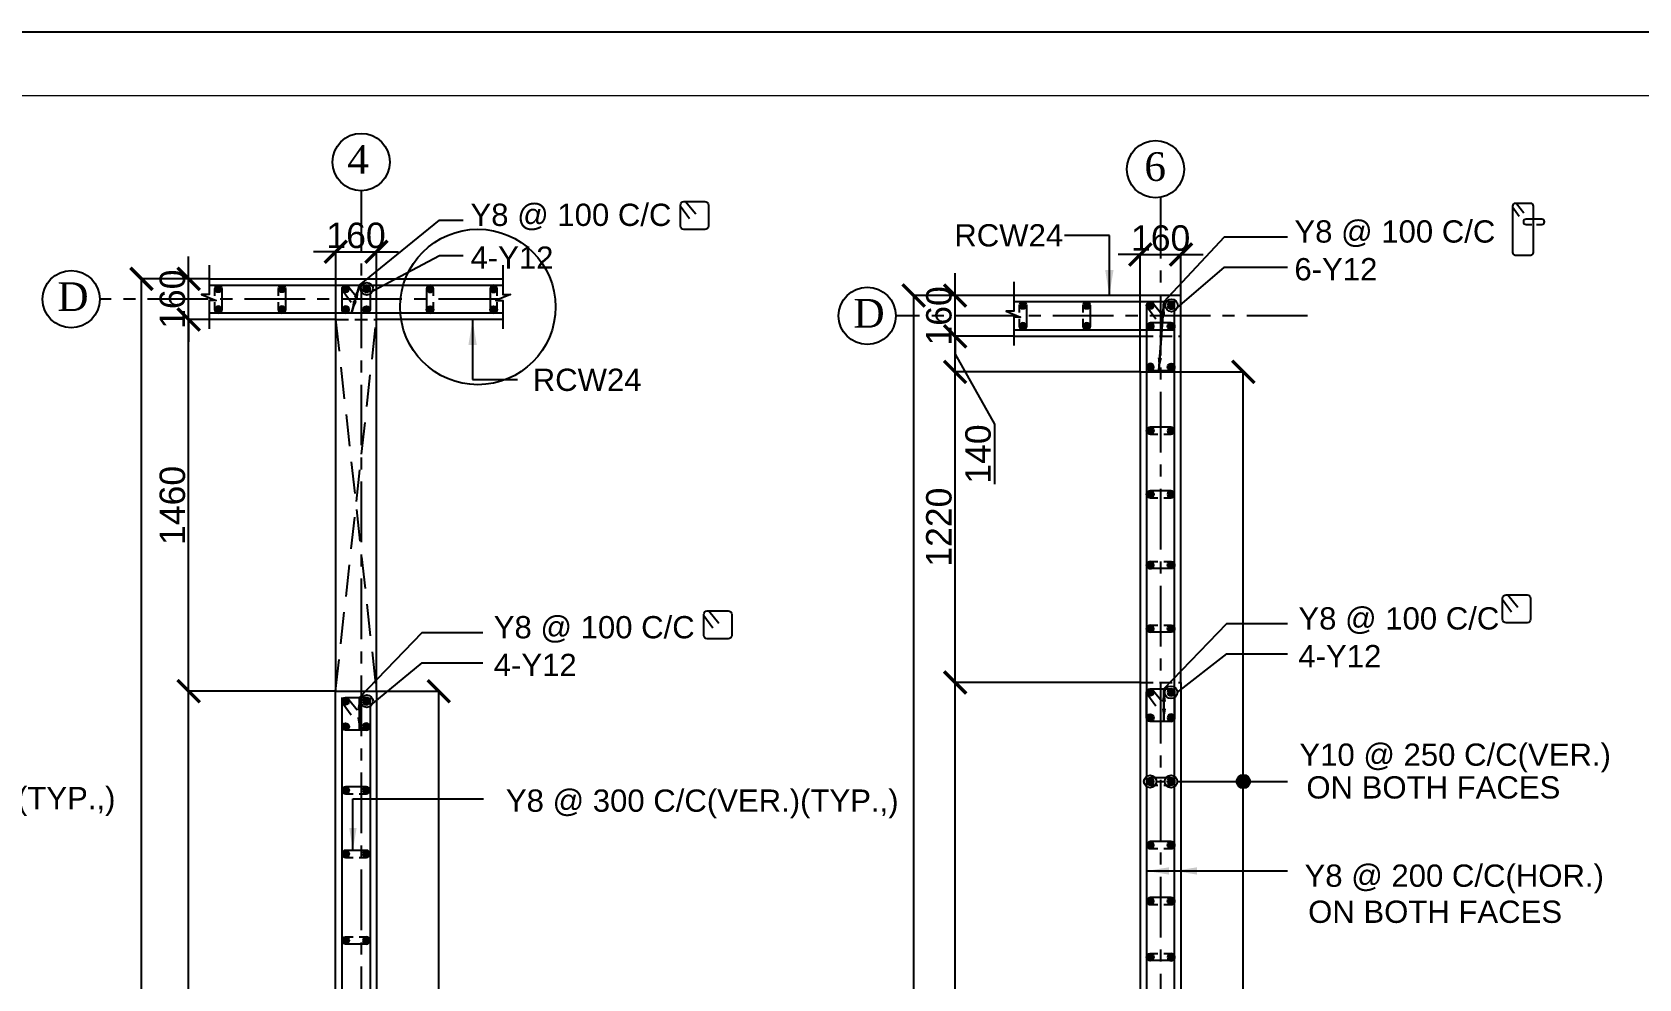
# Model space of a CAD drawing. Header units: inches. Extents: x 264820 to 395319, y -248151 to -162151.
# Drawn here: x 278121 to 303384, y -177026 to -162151 of the extents above; entities that cross this region are included whole.
import ezdxf

# ---------------------------------------------------------------- set-up
doc = ezdxf.new("R2010")
doc.units = ezdxf.units.IN
doc.header["$MEASUREMENT"] = 0
doc.linetypes.add('CENTER', pattern=[50.8, 31.75, -6.35, 6.35, -6.35])
doc.linetypes.add('Hidden', pattern=[3, 2, -1])
for name, color, linetype in [('1', 8, 'Continuous'), ('160 WALL  OPENING LINE', 1, 'Continuous'), ('160 WALL OPEING', 1, 'Continuous'), ('5', 2, 'Continuous'), ('ARROW', 5, 'Continuous'), ('DIM', 251, 'Continuous'), ('GIRD CIR', 1, 'Continuous'), ('GIRD TEXT', 4, 'Continuous'), ('GRID', 8, 'CENTER'), ('LINKS', 3, 'Continuous'), ('OPENING', 1, 'Continuous'), ('SHEAR WALL', 6, 'Continuous'), ('STRRIUPS', 6, 'Continuous'), ('Ttxt', 3, 'Continuous')]:
    doc.layers.add(name, color=color, linetype=linetype)
doc.layers.add('JKEC COLHAT', color=2, linetype='Continuous', lineweight=20)
doc.layers.add('Tex', color=3, linetype='Continuous', lineweight=13)
doc.styles.add('Arial', font='arial.ttf', dxfattribs={"height": 400})
doc.styles.add('T200', font='sanss___.ttf', dxfattribs={"height": 250})
doc.styles.add('T400', font='romantic.ttf')
doc.dimstyles.new('SCALE-25', dxfattribs={"dimtxt": 400, "dimasz": 350, "dimexe": 0, "dimexo": 0, "dimgap": 50, "dimtad": 1, "dimdec": 0, "dimlfac": 0.25, "dimzin": 0, "dimdsep": 46, "dimtxsty": 'Arial', "dimblk": 'ARCHTICK', "dimcen": 0, "dimclrd": 5, "dimclre": 8, "dimclrt": 1, "dimadec": 0, "dimazin": 0, "dimtfac": 1, "dimtdec": 0, "dimtix": 1, "dimtmove": 2, "dimatfit": 3, "dimfxl": 0, "dimtolj": 1, "dimtzin": 0, "dimlwd": -1, "dimarcsym": 0})
doc.dimstyles.new('T200', dxfattribs={"dimtxt": 300, "dimasz": 150, "dimexe": 0, "dimexo": 0, "dimgap": 5, "dimtad": 1, "dimdec": 0, "dimrnd": 5, "dimzin": 0, "dimdsep": 46, "dimtxsty": 'T200', "dimblk": 'ARCHTICK', "dimcen": 300, "dimclrd": 5, "dimclre": 252, "dimclrt": 1, "dimadec": 0, "dimazin": 0, "dimtfac": 50, "dimtdec": 0, "dimtofl": 0, "dimtmove": 2, "dimatfit": 3, "dimfxl": 1, "dimtolj": 1, "dimtzin": 0, "dimarcsym": 2})

# ---------------------------------------------------------------- blocks, each defined once
blk = doc.blocks.new('R1')
at = {"layer": '5'}
h = blk.add_hatch(color=256, dxfattribs=at)
edge = h.paths.add_edge_path()
edge.add_arc((0, 0), 69.6, 0, 360)
at = {"layer": '5', "color": 6}
blk.add_circle((0, 0), 69.6, dxfattribs=at)
blk = doc.blocks.new('_ARCHTICK')
at = {"color": 0, "linetype": 'ByBlock', "const_width": 0.15}
blk.add_lwpolyline([(-0.5, -0.5), (0.5, 0.5)], dxfattribs=at)
blk = doc.blocks.new('A$C5C0C2414')
at = {"layer": 'STRRIUPS', "ltscale": 0.2}
for p, q in [((0, 0), (158, -194)), ((-81, -72), (61, -268))]:
    blk.add_line(p, q, dxfattribs=at)
blk.add_lwpolyline([(304, -440), (-26, -440, -0.414214), (-81, -385), (-81, -55, -0.414214), (-26, 0), (304, 0, -0.414214), (359, -55), (359, -385, -0.414214)], format="xyb", close=True, dxfattribs=at)
blk = doc.blocks.new('*D32')
at = {"layer": 'Defpoints', "color": 0}
for p in [(280582, -172507), (282894, -172507, 15), (280907, -188907, 15)]:
    blk.add_point(p, dxfattribs=at)
at = {"layer": 'DIM', "color": 8, "lineweight": -2}
for p, q in [((282894, -172507), (280582, -172507)), ((280907, -188907), (280582, -188907))]:
    blk.add_line(p, q, dxfattribs=at)
at = {"layer": 'DIM', "color": 5}
blk.add_line((280582, -188907), (280582, -172507), dxfattribs=at)
at = {"layer": 'DIM', "color": 5, "xscale": 350, "yscale": 350, "zscale": 350}
for p, rotation in [((280582, -172507), 90), ((280582, -188907), 270)]:
    blk.add_blockref('_ARCHTICK', p, dxfattribs=dict(at, rotation=rotation))
at = {"layer": 'DIM', "color": 1, "insert": (280328, -180707), "char_height": 400, "attachment_point": 5, "rotation": 90, "style": 'Arial'}
blk.add_mtext('\\A1;4100', dxfattribs=at)
blk = doc.blocks.new('ARCHTICK')
at = {"color": 0, "const_width": 0.15}
blk.add_lwpolyline([(-0.5, -0.5), (0.5, 0.5)], dxfattribs=at)
blk = doc.blocks.new('*D33')
at = {"layer": 'Defpoints', "color": 0}
for p in [(280582, -166027), (280907, -166027, 14), (280907, -166667, 14)]:
    blk.add_point(p, dxfattribs=at)
at = {"layer": 'DIM', "color": 5}
for p, q in [((280582, -166027), (280582, -165677)), ((280582, -166667), (280582, -166027)), ((280582, -166667), (280582, -167017))]:
    blk.add_line(p, q, dxfattribs=at)
at = {"layer": 'DIM', "color": 8, "lineweight": -2}
for p, q in [((280907, -166027), (280582, -166027)), ((280907, -166667), (280582, -166667))]:
    blk.add_line(p, q, dxfattribs=at)
at = {"layer": 'DIM', "color": 5, "xscale": 350, "yscale": 350, "zscale": 350}
for p, rotation in [((280582, -166027), 270), ((280582, -166667), 90)]:
    blk.add_blockref('_ARCHTICK', p, dxfattribs=dict(at, rotation=rotation))
at = {"layer": 'DIM', "color": 1, "insert": (280328, -166347), "char_height": 400, "attachment_point": 5, "rotation": 90, "style": 'Arial'}
blk.add_mtext('\\A1;160', dxfattribs=at)
blk = doc.blocks.new('*D34')
at = {"layer": 'Defpoints', "color": 0}
for p in [(279841, -166027), (280907, -166027), (280907, -189547, 14)]:
    blk.add_point(p, dxfattribs=at)
at = {"layer": 'DIM', "color": 8, "lineweight": -2}
for p, q in [((280907, -166027), (279841, -166027)), ((280907, -189547), (279841, -189547))]:
    blk.add_line(p, q, dxfattribs=at)
at = {"layer": 'DIM', "color": 5}
blk.add_line((279841, -189547), (279841, -166027), dxfattribs=at)
at = {"layer": 'DIM', "color": 5, "xscale": 350, "yscale": 350, "zscale": 350}
for p, rotation in [((279841, -166027), 90), ((279841, -189547), 270)]:
    blk.add_blockref('_ARCHTICK', p, dxfattribs=dict(at, rotation=rotation))
at = {"layer": 'DIM', "color": 1, "insert": (279586, -177787), "char_height": 400, "attachment_point": 5, "rotation": 90, "style": 'Arial'}
blk.add_mtext('\\A1;5880', dxfattribs=at)
blk = doc.blocks.new('*D35')
at = {"layer": 'Defpoints', "color": 0}
for p in [(283534, -165600), (282894, -166667, 15), (283534, -166667, 15)]:
    blk.add_point(p, dxfattribs=at)
at = {"layer": 'DIM', "color": 5}
for p, q in [((282894, -165600), (282544, -165600)), ((282894, -165600), (283534, -165600)), ((283534, -165600), (283884, -165600))]:
    blk.add_line(p, q, dxfattribs=at)
at = {"layer": 'DIM', "color": 8, "lineweight": -2}
for p, q in [((282894, -166667), (282894, -165600)), ((283534, -166667), (283534, -165600))]:
    blk.add_line(p, q, dxfattribs=at)
at = {"layer": 'DIM', "color": 5, "xscale": 350, "yscale": 350, "zscale": 350}
blk.add_blockref('_ARCHTICK', (282894, -165600), dxfattribs=at)
at = {"layer": 'DIM', "color": 5, "xscale": 350, "yscale": 350, "zscale": 350, "rotation": 180}
blk.add_blockref('_ARCHTICK', (283534, -165600), dxfattribs=at)
at = {"layer": 'DIM', "color": 1, "insert": (283214, -165346), "char_height": 400, "attachment_point": 5, "style": 'Arial'}
blk.add_mtext('\\A1;160', dxfattribs=at)
blk = doc.blocks.new('*D36')
at = {"layer": 'Defpoints', "color": 0}
for p in [(283534, -172507, 0), (284514, -172507), (283534, -188907, 0)]:
    blk.add_point(p, dxfattribs=at)
at = {"layer": 'DIM', "color": 8, "lineweight": -2}
for p, q in [((283534, -172507), (284514, -172507)), ((283534, -188907), (284514, -188907))]:
    blk.add_line(p, q, dxfattribs=at)
at = {"layer": 'DIM', "color": 5}
blk.add_line((284514, -188907), (284514, -172507), dxfattribs=at)
at = {"layer": 'DIM', "color": 5, "xscale": 350, "yscale": 350, "zscale": 350}
for p, rotation in [((284514, -172507), 90), ((284514, -188907), 270)]:
    blk.add_blockref('_ARCHTICK', p, dxfattribs=dict(at, rotation=rotation))
blk = doc.blocks.new('*D37')
at = {"layer": 'Defpoints', "color": 0}
for p in [(280582, -166667), (282894, -166667), (282894, -172507)]:
    blk.add_point(p, dxfattribs=at)
at = {"layer": 'DIM', "color": 8, "lineweight": -2}
for p, q in [((282894, -166667), (280582, -166667)), ((282894, -172507), (280582, -172507))]:
    blk.add_line(p, q, dxfattribs=at)
at = {"layer": 'DIM', "color": 5}
blk.add_line((280582, -172507), (280582, -166667), dxfattribs=at)
at = {"layer": 'DIM', "color": 5, "xscale": 350, "yscale": 350, "zscale": 350}
for p, rotation in [((280582, -166667), 90), ((280582, -172507), 270)]:
    blk.add_blockref('_ARCHTICK', p, dxfattribs=dict(at, rotation=rotation))
at = {"layer": 'DIM', "color": 1, "insert": (280328, -169587), "char_height": 400, "attachment_point": 5, "rotation": 90, "style": 'Arial'}
blk.add_mtext('\\A1;1460', dxfattribs=at)
blk = doc.blocks.new('*D44')
at = {"layer": 'Defpoints', "color": 0}
for p in [(291982, -166289), (293558, -166289, 59), (293558, -229689)]:
    blk.add_point(p, dxfattribs=at)
at = {"layer": 'DIM', "color": 8, "lineweight": -2}
for p, q in [((293558, -166289), (291982, -166289)), ((293558, -229689), (291982, -229689))]:
    blk.add_line(p, q, dxfattribs=at)
at = {"layer": 'DIM', "color": 5}
blk.add_line((291982, -229689), (291982, -166289), dxfattribs=at)
at = {"layer": 'DIM', "color": 5, "xscale": 350, "yscale": 350, "zscale": 350}
for p, rotation in [((291982, -166289), 90), ((291982, -229689), 270)]:
    blk.add_blockref('_ARCHTICK', p, dxfattribs=dict(at, rotation=rotation))
at = {"layer": 'DIM', "color": 1, "insert": (291727, -197989), "char_height": 400, "attachment_point": 5, "rotation": 90, "style": 'Arial'}
blk.add_mtext('\\A1;15850', dxfattribs=at)
blk = doc.blocks.new('*D57')
at = {"layer": 'Defpoints', "color": 0}
for p in [(292634, -172369), (295545, -172369, 59), (293558, -189169, 58)]:
    blk.add_point(p, dxfattribs=at)
at = {"layer": 'DIM', "color": 8, "lineweight": -2}
for p, q in [((295545, -172369), (292634, -172369)), ((293558, -189169), (292634, -189169))]:
    blk.add_line(p, q, dxfattribs=at)
at = {"layer": 'DIM', "color": 5}
blk.add_line((292634, -189169), (292634, -172369), dxfattribs=at)
at = {"layer": 'DIM', "color": 5, "xscale": 350, "yscale": 350, "zscale": 350}
for p, rotation in [((292634, -172369), 90), ((292634, -189169), 270)]:
    blk.add_blockref('_ARCHTICK', p, dxfattribs=dict(at, rotation=rotation))
at = {"layer": 'DIM', "color": 1, "insert": (292380, -180769), "char_height": 400, "attachment_point": 5, "rotation": 90, "style": 'Arial'}
blk.add_mtext('\\A1;4200', dxfattribs=at)
blk = doc.blocks.new('*D58')
at = {"layer": 'Defpoints', "color": 0}
for p in [(292634, -166289), (293558, -166289), (293558, -166929, 58)]:
    blk.add_point(p, dxfattribs=at)
at = {"layer": 'DIM', "color": 5}
for p, q in [((292634, -166289), (292634, -165939)), ((292634, -166929), (292634, -166289)), ((292634, -166929), (292634, -167279))]:
    blk.add_line(p, q, dxfattribs=at)
at = {"layer": 'DIM', "color": 8, "lineweight": -2}
for p, q in [((293558, -166289), (292634, -166289)), ((293558, -166929), (292634, -166929))]:
    blk.add_line(p, q, dxfattribs=at)
at = {"layer": 'DIM', "color": 5, "xscale": 350, "yscale": 350, "zscale": 350}
for p, rotation in [((292634, -166289), 270), ((292634, -166929), 90)]:
    blk.add_blockref('_ARCHTICK', p, dxfattribs=dict(at, rotation=rotation))
at = {"layer": 'DIM', "color": 1, "insert": (292380, -166609), "char_height": 400, "attachment_point": 5, "rotation": 90, "style": 'Arial'}
blk.add_mtext('\\A1;160', dxfattribs=at)
blk = doc.blocks.new('*D59')
at = {"layer": 'Defpoints', "color": 0}
for p in [(296185, -165643), (296185, -166289, 59), (295545, -166929, 59)]:
    blk.add_point(p, dxfattribs=at)
at = {"layer": 'DIM', "color": 5}
for p, q in [((295545, -165643), (295195, -165643)), ((295545, -165643), (296185, -165643)), ((296185, -165643), (296535, -165643))]:
    blk.add_line(p, q, dxfattribs=at)
at = {"layer": 'DIM', "color": 8, "lineweight": -2}
for p, q in [((295545, -166929), (295545, -165643)), ((296185, -166289), (296185, -165643))]:
    blk.add_line(p, q, dxfattribs=at)
at = {"layer": 'DIM', "color": 5, "xscale": 350, "yscale": 350, "zscale": 350}
blk.add_blockref('_ARCHTICK', (295545, -165643), dxfattribs=at)
at = {"layer": 'DIM', "color": 5, "xscale": 350, "yscale": 350, "zscale": 350, "rotation": 180}
blk.add_blockref('_ARCHTICK', (296185, -165643), dxfattribs=at)
at = {"layer": 'DIM', "color": 1, "insert": (295865, -165388), "char_height": 400, "attachment_point": 5, "style": 'Arial'}
blk.add_mtext('\\A1;160', dxfattribs=at)
blk = doc.blocks.new('*D60')
at = {"layer": 'Defpoints', "color": 0}
for p in [(296185, -167489), (297165, -167489), (296185, -192209)]:
    blk.add_point(p, dxfattribs=at)
at = {"layer": 'DIM', "color": 8, "lineweight": -2}
for p, q in [((296185, -167489), (297165, -167489)), ((296185, -192209), (297165, -192209))]:
    blk.add_line(p, q, dxfattribs=at)
at = {"layer": 'DIM', "color": 5}
blk.add_line((297165, -192209), (297165, -167489), dxfattribs=at)
at = {"layer": 'DIM', "color": 5, "xscale": 350, "yscale": 350, "zscale": 350}
for p, rotation in [((297165, -167489), 90), ((297165, -192209), 270)]:
    blk.add_blockref('_ARCHTICK', p, dxfattribs=dict(at, rotation=rotation))
blk = doc.blocks.new('A$C0C537F9A')
at = {"layer": 'LINKS', "elevation": 59}
blk.add_lwpolyline([(501, 640), (614, 640, 1), (614, 751), (285, 751, 1), (285, 640), (405, 640)], format="xyb", dxfattribs=at)
at = {"layer": 'STRRIUPS', "ltscale": 0.2}
for p, q in [((81, 1080, 59), (239, 886, 59)), ((0, 1008, 59), (142, 812, 59))]:
    blk.add_line(p, q, dxfattribs=at)
at = {"layer": 'STRRIUPS', "ltscale": 0.2, "elevation": 59}
blk.add_lwpolyline([(55, 0), (385, 0, 0.414214), (440, 55), (440, 1025, 0.414214), (385, 1080), (55, 1080, 0.414214), (0, 1025), (0, 55, 0.414214)], format="xyb", close=True, dxfattribs=at)
blk = doc.blocks.new('*D61')
at = {"layer": 'Defpoints', "color": 0}
for p in [(292634, -166929), (293558, -166929), (293672, -167489)]:
    blk.add_point(p, dxfattribs=at)
at = {"layer": 'DIM', "color": 8, "lineweight": -2}
for p, q in [((293558, -166929), (292634, -166929)), ((293672, -167489), (292634, -167489))]:
    blk.add_line(p, q, dxfattribs=at)
at = {"layer": 'DIM', "color": 5}
for p, q in [((292634, -167489), (292634, -166929)), ((292634, -167209), (293250, -168308)), ((293250, -168308), (293250, -169252))]:
    blk.add_line(p, q, dxfattribs=at)
at = {"layer": 'DIM', "color": 5, "xscale": 350, "yscale": 350, "zscale": 350}
for p, rotation in [((292634, -166929), 90), ((292634, -167489), 270)]:
    blk.add_blockref('_ARCHTICK', p, dxfattribs=dict(at, rotation=rotation))
at = {"layer": 'DIM', "color": 1, "insert": (292996, -168780), "char_height": 400, "attachment_point": 5, "rotation": 90, "style": 'Arial'}
blk.add_mtext('\\A1;140', dxfattribs=at)
blk = doc.blocks.new('*D62')
at = {"layer": 'Defpoints', "color": 0}
for p in [(292634, -167489), (295545, -167489, 7), (295545, -172369)]:
    blk.add_point(p, dxfattribs=at)
at = {"layer": 'DIM', "color": 8, "lineweight": -2}
for p, q in [((295545, -167489), (292634, -167489)), ((295545, -172369), (292634, -172369))]:
    blk.add_line(p, q, dxfattribs=at)
at = {"layer": 'DIM', "color": 5}
blk.add_line((292634, -172369), (292634, -167489), dxfattribs=at)
at = {"layer": 'DIM', "color": 5, "xscale": 350, "yscale": 350, "zscale": 350}
for p, rotation in [((292634, -167489), 90), ((292634, -172369), 270)]:
    blk.add_blockref('_ARCHTICK', p, dxfattribs=dict(at, rotation=rotation))
at = {"layer": 'DIM', "color": 1, "insert": (292380, -169929), "char_height": 400, "attachment_point": 5, "rotation": 90, "style": 'Arial'}
blk.add_mtext('\\A1;1220', dxfattribs=at)

msp = doc.modelspace()

# ---------------------------------------------------------------- hatches: boundary and pattern name
at = {"layer": 'ARROW'}
h = msp.add_hatch(color=256, dxfattribs=at)
edge = h.paths.add_edge_path()
edge.add_arc((297165.2, -173924.6), 106, 0, 360)

# ---------------------------------------------------------------- linework, layer by layer
at = {"layer": '1', "linetype": 'Hidden', "ltscale": 100}
for p, q in [((282893.5, -166667.3, 14.7), (283533.5, -166667.3, 14.7)), ((295545, -166928.9, 59), (296185, -166928.9, 59)), ((295545, -172368.9, 59), (296185, -172368.9, 59))]:
    msp.add_line(p, q, dxfattribs=at)
at = {"layer": '1'}
for points, elevation in [([(280907, -165810), (280907, -166272.5), (280782.6, -166272.5), (281012.6, -166366), (280907, -166366), (280907, -166811.7)], 14.2), ([(285520.1, -165810), (285520.1, -166272.5), (285644.4, -166272.5), (285414.4, -166366), (285520.1, -166366), (285520.1, -166811.7)], 14.2), ([(293558.4, -166071.5), (293558.4, -166534.1), (293434.1, -166534.1), (293664, -166627.6), (293558.4, -166627.6), (293558.4, -167073.3)], 58.4)]:
    msp.add_lwpolyline(points, dxfattribs=dict(at, elevation=elevation))
at = {"layer": '160 WALL  OPENING LINE', "elevation": 14.7}
msp.add_lwpolyline([(283533.5, -172507.3), (283533.5, -172507.3), (283533.5, -166667.3)], dxfattribs=at)
at = {"layer": '160 WALL OPEING', "linetype": 'Hidden', "ltscale": 250}
for p, q in [((282893.5, -172507.3), (283533.5, -166667.3)), ((282893.5, -166667.3), (283533.5, -172507.3, 14.7))]:
    msp.add_line(p, q, dxfattribs=at)
at = {"layer": '5'}
for points, elevation in [([(280907, -166127.3), (285520.1, -166127.3)], 14.7), ([(293558.4, -166828.9), (296085, -166828.9), (296085, -166388.9), (293558.4, -166388.9)], 59), ([(285520.1, -166567.3), (280907, -166567.3)], 14.7), ([(295645, -167150.3), (295645, -167468.9)], 59), ([(296085, -167468.9), (296085, -167221)], 59), ([(295645, -167468.9), (295645, -192108.9)], 59), ([(296085, -192108.9), (296085, -167468.9)], 59), ([(283433.5, -172607.3), (283433.5, -189447.3), (282993.5, -189447.3), (282993.5, -172607.3)], 14.7)]:
    msp.add_lwpolyline(points, dxfattribs=dict(at, elevation=elevation))
at = {"layer": 'ARROW'}
msp.add_line((295799.2, -173924.6, 59), (295930.2, -173924.6, 59), dxfattribs=at)
for points, elevation in [([(283265.8, -166127.3), (284528.2, -165103.2), (284900.1, -165103.2)], 14.8), ([(295917.2, -166388.9), (296870.7, -165364.7), (297860.9, -165364.7)], 59), ([(283475.9, -166217.2), (284528.2, -165659.5), (284900.1, -165659.5)], 14.8), ([(296127.4, -166478.8), (296870.7, -165841.1), (297860.9, -165841.1)], 59), ([(295917.2, -172468.9), (296906.1, -171444.7), (297860.8, -171444.7)], 59), ([(283265.8, -172607.3), (284254.6, -171583.2), (285209.4, -171583.2)], 14.8), ([(296127.2, -172524.1), (296906.1, -171921.1), (297860.8, -171921.1)], 59), ([(283475.9, -172697.2), (284254.6, -172059.5), (285209.4, -172059.5)], 14.8), ([(296127.2, -173924.6), (297860.2, -173924.6)], 59)]:
    msp.add_lwpolyline(points, dxfattribs=dict(at, elevation=elevation))
for centre, radius in [((283383.5, -166183, 14.8), 98.5), ((296035, -166444.6, 59), 98.5), ((296028.7, -172524.6, 59), 98.5), ((283383.5, -172663, 14.8), 98.5), ((295700.7, -173924.6, 59), 98.5), ((296028.7, -173924.6, 59), 98.5), ((297165.2, -173924.6, 59), 106)]:
    msp.add_circle(centre, radius, dxfattribs=at)
at = {"layer": 'Defpoints', "ltscale": 0.2}
msp.add_lwpolyline([(264820.1, -248150.6), (386820.1, -248150.6), (386820.1, -162150.6), (264820.1, -162150.6)], close=True, dxfattribs=at)
at = {"layer": 'DIM', "color": 1}
msp.add_circle((285129.3, -166468.9), 1221.6, dxfattribs=at)
at = {"layer": 'GIRD CIR'}
for centre in [(283293.5, -164191.7, 14.7), (295785, -164303.2, 59), (278735.4, -166347.3, 14.7), (291252.2, -166608.9, 58.4)]:
    msp.add_circle(centre, 450, dxfattribs=at)
at = {"layer": 'GRID', "ltscale": 30}
for p, q in [((283293.5, -164641.7, 14.7), (283293.5, -190317.5, 14.7)), ((295865, -164753.2, 59), (295865, -230727.8, 59)), ((285460.5, -166347.3, 14.7), (279185.4, -166347.3, 14.7)), ((298171.5, -166608.9, 59), (291702.2, -166608.9, 59))]:
    msp.add_line(p, q, dxfattribs=at)
at = {"layer": 'JKEC COLHAT', "ltscale": 0.2}
msp.add_lwpolyline([(265820.1, -247150.6), (385820.1, -247150.6), (385820.1, -163150.6), (265820.1, -163150.6)], close=True, dxfattribs=at)
at = {"layer": 'LINKS'}
for points, elevation in [([(280993.5, -166295.6), (280993.5, -166183, -1), (281104.9, -166183), (281104.9, -166511.6, -1), (280993.5, -166511.6), (280993.5, -166392.1)], 14.8), ([(281993.5, -166295.6), (281993.5, -166183, -1), (282104.9, -166183), (282104.9, -166511.6, -1), (281993.5, -166511.6), (281993.5, -166392.1)], 14.8), ([(284433.5, -166295.6), (284433.5, -166183, 1), (284322.1, -166183), (284322.1, -166511.6, 1), (284433.5, -166511.6), (284433.5, -166392.1)], 14.8), ([(285433.5, -166295.6), (285433.5, -166183, 1), (285322.1, -166183), (285322.1, -166511.6, 1), (285433.5, -166511.6), (285433.5, -166392.1)], 14.8), ([(293645, -166557.2), (293645, -166444.6, -1), (293756.4, -166444.6), (293756.4, -166773.2, -1), (293645, -166773.2), (293645, -166653.7)], 59), ([(294645, -166557.2), (294645, -166444.6, -1), (294756.4, -166444.6), (294756.4, -166773.2, -1), (294645, -166773.2), (294645, -166653.7)], 59), ([(295916.7, -166828.9), (296029.3, -166828.9, 1), (296029.3, -166717.5), (295700.7, -166717.5, 1), (295700.7, -166828.9), (295820.2, -166828.9)], 59), ([(295916.7, -168468.9), (296029.3, -168468.9, 1), (296029.3, -168357.5), (295700.7, -168357.5, 1), (295700.7, -168468.9), (295820.2, -168468.9)], 59), ([(295916.7, -169468.9), (296029.3, -169468.9, 1), (296029.3, -169357.5), (295700.7, -169357.5, 1), (295700.7, -169468.9), (295820.2, -169468.9)], 59), ([(295916.7, -170468.9), (296029.3, -170468.9, -1), (296029.3, -170580.2), (295700.7, -170580.2, -1), (295700.7, -170468.9), (295820.2, -170468.9)], 59), ([(295916.7, -171468.9), (296029.3, -171468.9, -1), (296029.3, -171580.2), (295700.7, -171580.2, -1), (295700.7, -171468.9), (295820.2, -171468.9)], 59), ([(283265.2, -174118.7), (283377.8, -174118.7, 1), (283377.8, -174007.3), (283049.2, -174007.3, 1), (283049.2, -174118.7), (283168.7, -174118.7)], 14.7), ([(295916.7, -173980.2), (296029.3, -173980.2, 1), (296029.3, -173868.9), (295700.7, -173868.9, 1), (295700.7, -173980.2), (295820.2, -173980.2)], 59), ([(283265.2, -175118.7), (283377.8, -175118.7, 1), (283377.8, -175007.3), (283049.2, -175007.3, 1), (283049.2, -175118.7), (283168.7, -175118.7)], 14.7), ([(295916.7, -174980.2), (296029.3, -174980.2, 1), (296029.3, -174868.9), (295700.7, -174868.9, 1), (295700.7, -174980.2), (295820.2, -174980.2)], 59), ([(295916.7, -175860.2), (296029.3, -175860.2, 1), (296029.3, -175748.9), (295700.7, -175748.9, 1), (295700.7, -175860.2), (295820.2, -175860.2)], 59), ([(283265.2, -176367.3), (283377.8, -176367.3, -1), (283377.8, -176478.7), (283049.2, -176478.7, -1), (283049.2, -176367.3), (283168.7, -176367.3)], 14.7), ([(295916.7, -176628.9), (296029.3, -176628.9, -1), (296029.3, -176740.2), (295700.7, -176740.2, -1), (295700.7, -176628.9), (295820.2, -176628.9)], 59)]:
    msp.add_lwpolyline(points, format="xyb", dxfattribs=dict(at, elevation=elevation))
at = {"layer": 'OPENING', "color": 1, "elevation": 14.7}
msp.add_lwpolyline([(282893.5, -166667.3), (282893.5, -172507.3)], dxfattribs=at)
at = {"layer": 'SHEAR WALL', "color": 4}
for p, q in [((295545, -167488.9, 59), (295545, -166928.9, 59)), ((295545, -167488.9, 59), (296185, -167488.9, 59)), ((282893.5, -172507.3, 14.7), (283533.5, -172507.3, 14.7))]:
    msp.add_line(p, q, dxfattribs=at)
for points, elevation in [([(280907, -166027.3), (285520.1, -166027.3)], 14.7), ([(296185, -166928.9), (296185, -166928.9), (296185, -166288.9), (293558.4, -166288.9)], 59), ([(282893.5, -166667.3), (280907, -166667.3)], 14.7), ([(285520.1, -166667.3), (283533.5, -166667.3)], 14.7), ([(293558.4, -166928.9), (295545, -166928.9)], 59), ([(296185, -167488.9), (296185, -166928.9)], 59), ([(295545, -167488.9), (295545, -172368.9)], 59), ([(296185, -172368.9), (296185, -167488.9)], 59), ([(282893.5, -188907.3), (282893.5, -172507.3)], 14.7), ([(283533.5, -172507.3), (283533.5, -188907.3)], 14.7), ([(295545, -172368.9), (295545, -189168.9)], 59), ([(296185, -172368.9), (296185, -192208.9)], 59)]:
    msp.add_lwpolyline(points, dxfattribs=dict(at, elevation=elevation))
at = {"layer": 'STRRIUPS', "ltscale": 0.2}
for p, q in [((283010.6, -166222.8, 14.7), (283135.3, -166395.7, 14.7)), ((283099.4, -166158.2, 14.7), (283232.5, -166321, 14.7)), ((295750.9, -166419.8, 59), (295884, -166582.6, 59)), ((295662, -166484.3, 59), (295786.7, -166657.3, 59)), ((295750.9, -172499.8, 59), (295884, -172662.6, 59)), ((283010.6, -172702.8, 14.7), (283135.3, -172875.7, 14.7)), ((283099.4, -172638.2, 14.7), (283232.5, -172801, 14.7)), ((295662, -172564.3, 59), (295786.7, -172737.3, 59))]:
    msp.add_line(p, q, dxfattribs=at)
for points, elevation in [([(283378.5, -166567.3), (283048.5, -166567.3, -0.4142136), (282993.5, -166512.3), (282993.5, -166182.3, -0.4142136), (283048.5, -166127.3), (283378.5, -166127.3, -0.4142136), (283433.5, -166182.3), (283433.5, -166512.3, -0.4142136)], 14.7), ([(295700, -167468.9), (296030, -167468.9, 0.4142136), (296085, -167413.9), (296085, -166443.9, 0.4142136), (296030, -166388.9), (295700, -166388.9, 0.4142136), (295645, -166443.9), (295645, -167413.9, 0.4142136)], 59), ([(295700, -172468.9), (296030, -172468.9, -0.4142136), (296085, -172523.9), (296085, -172924.9, -0.4142136), (296030, -172979.9), (295700, -172979.9, -0.4142136), (295645, -172924.9), (295645, -172523.9, -0.4142136)], 59), ([(283048.5, -172607.3), (283378.5, -172607.3, -0.4142136), (283433.5, -172662.3), (283433.5, -173063.4, -0.4142136), (283378.5, -173118.4), (283048.5, -173118.4, -0.4142136), (282993.5, -173063.4), (282993.5, -172662.3, -0.4142136)], 14.7)]:
    msp.add_lwpolyline(points, format="xyb", close=True, dxfattribs=dict(at, elevation=elevation))

# ---------------------------------------------------------------- block references
at = {"layer": '5', "yscale": 0.8000000000465661, "zscale": 0.8000000000465661}
for p, xscale, rotation in [((281049.2, -166183, 14.8), 0.8000000000465661, 90.00000000000001), ((282049.2, -166183, 14.8), 0.8000000000465661, 90.00000000000001), ((283049.2, -166183, 14.7), 0.8000000000465661, 90.00000000000001), ((283377.8, -166183, 14.7), -0.8000000000465661, 270), ((284377.8, -166183, 14.8), -0.8000000000465661, 270), ((285377.8, -166183, 14.8), -0.8000000000465661, 270), ((281049.2, -166511.6, 14.8), -0.8000000000465661, 90), ((282049.2, -166511.6, 14.8), -0.8000000000465661, 90), ((283049.2, -166511.6, 14.7), -0.8000000000465661, 90), ((283377.8, -166511.6, 14.7), 0.8000000000465661, 270), ((284377.8, -166511.6, 14.8), 0.8000000000465661, 270), ((285377.8, -166511.6, 14.8), 0.8000000000465661, 270), ((293700.7, -166444.6, 59), 0.8000000000465661, 90.00000000000001), ((294700.7, -166444.6, 59), 0.8000000000465661, 90.00000000000001), ((295700.7, -166444.6, 59), 0.8000000000465661, 90.00000000000001), ((296029.3, -166444.6, 59), -0.8000000000465661, 270), ((293700.7, -166773.2, 59), -0.8000000000465661, 90), ((294700.7, -166773.2, 59), -0.8000000000465661, 90), ((295700.7, -166773.2, 59), -0.8000000000465661, 90), ((296029.3, -166773.2, 59), 0.8000000000465661, 270), ((295700.7, -167413.2, 59), -0.8000000000465661, 90), ((296029.3, -167413.2, 59), 0.8000000000465661, 270), ((295700.7, -168413.2, 59), 0.8000000000465661, 90.00000000000001), ((296029.3, -168413.2, 59), -0.8000000000465661, 270), ((295700.7, -169413.2, 59), 0.8000000000465661, 90.00000000000001), ((296029.3, -169413.2, 59), -0.8000000000465661, 270), ((295700.7, -170524.6, 59), -0.8000000000465661, 90), ((296029.3, -170524.6, 59), 0.8000000000465661, 270), ((295700.7, -171524.6, 59), -0.8000000000465661, 90), ((296029.3, -171524.6, 59), 0.8000000000465661, 270), ((295700.7, -172524.6, 59), 0.8000000000465661, 90.00000000000001), ((296029.3, -172524.6, 59), -0.8000000000465661, 270), ((283049.2, -172663, 14.7), 0.8000000000465661, 90.00000000000001), ((283377.8, -172663, 14.7), -0.8000000000465661, 270), ((283049.2, -173063, 14.7), 0.8000000000465661, 90.00000000000001), ((283377.8, -173063, 14.7), -0.8000000000465661, 270), ((295700.7, -172924.6, 59), 0.8000000000465661, 90.00000000000001), ((296029.3, -172924.6, 59), -0.8000000000465661, 270), ((283049.2, -174063, 14.7), 0.8000000000465661, 90.00000000000001), ((283377.8, -174063, 14.7), -0.8000000000465661, 270), ((295700.7, -173924.6, 59), -0.8000000000465661, 90), ((296029.3, -173924.6, 59), 0.8000000000465661, 270), ((283049.2, -175063, 14.7), 0.8000000000465661, 90.00000000000001), ((283377.8, -175063, 14.7), -0.8000000000465661, 270), ((295700.7, -174924.6, 59), -0.8000000000465661, 90), ((296029.3, -174924.6, 59), 0.8000000000465661, 270), ((295700.7, -175804.6, 59), -0.8000000000465661, 90), ((296029.3, -175804.6, 59), 0.8000000000465661, 270), ((283049.2, -176423, 14.7), 0.8000000000465661, 90.00000000000001), ((283377.8, -176423, 14.7), -0.8000000000465661, 270), ((295700.7, -176684.6, 59), 0.8000000000465661, 90.00000000000001), ((296029.3, -176684.6, 59), -0.8000000000465661, 270)]:
    msp.add_blockref('R1', p, dxfattribs=dict(at, xscale=xscale, rotation=rotation))
at = {"layer": 'STRRIUPS'}
for p in [(288396.3, -164812.6, 14.7), (301322.4, -170991.5, 0), (288762.3, -171243.9, -44.2)]:
    msp.add_blockref('A$C5C0C2414', p, dxfattribs=at)
at = {"layer": 'STRRIUPS', "color": 1, "xscale": 0.75, "yscale": 0.75, "zscale": 0.75}
msp.add_blockref('A$C0C537F9A', (301397.1, -165652.2, -44.2), dxfattribs=at)

# ---------------------------------------------------------------- texts
at = {"layer": 'GIRD TEXT', "ltscale": 7, "style": 'T400'}
for s, p in [('4', (283076.2, -164376.1)), ('6', (295608.9, -164487.6)), ('D', (278518.1, -166531.7)), ('D', (291035, -166793.3))]:
    msp.add_text(s, height=450, dxfattribs=at).set_placement(p)
at = {"layer": 'Tex', "style": 'Arial'}
for p in [(292620.9, -165518.1), (285992, -167788)]:
    msp.add_text('RCW24', height=350, dxfattribs=at).set_placement(p)
at = {"layer": 'Ttxt', "color": 4, "style": 'Arial'}
for s, p in [('Y8 @ 100 C/C', (285013.3, -165195.7)), ('Y8 @ 100 C/C', (297968, -165457.3)), ('4-Y12', (285013.3, -165868.6)), ('6-Y12', (297968, -166050.2)), ('Y8 @ 100 C/C', (298030.7, -171537.3)), ('Y8 @ 100 C/C', (285379.3, -171675.7)), ('4-Y12', (298030.7, -172130.2)), ('4-Y12', (285379.3, -172268.6)), ('Y10 @ 250 C/C(VER.)', (298046.6, -173678)), ('Y8 @ 300 C/C(VER.)(TYP.,)', (273256.9, -174361)), ('Y8 @ 300 C/C(VER.)(TYP.,)', (285570.2, -174400.6)), ('Y8 @ 200 C/C(HOR.)', (298127.6, -175579.4))]:
    msp.add_text(s, height=350, dxfattribs=at).set_placement(p)
at = {"layer": 'Ttxt', "color": 6, "style": 'Arial'}
for p in [(298156.5, -174192.7), (298184.1, -176146.6)]:
    msp.add_text('ON BOTH FACES', height=350, dxfattribs=at).set_placement(p)

# ---------------------------------------------------------------- dimensions: what is measured, and where the dimension line sits
at = {"layer": 'DIM', "color": 1}
for base, p1, p2, picture, middle in [((283533.5, -165600), (282893.5, -166667.3, 14.7), (283533.5, -166667.3, 14.7), '*D35', (283213.5, -165345.8)), ((296185, -165642.7), (295545, -166928.9, 59), (296185, -166288.9, 59), '*D59', (295865, -165388.5))]:
    dim = msp.add_linear_dim(base=base, p1=p1, p2=p2, dimstyle='SCALE-25', override={"dimldrblk": 'ARCHTICK'}, dxfattribs=at)
    dim.commit()
    dim.dimension.update_dxf_attribs({"geometry": picture, "text_midpoint": middle})
for base, p1, p2, picture, middle in [((280582.1, -166027.3), (280907, -166667.3, 14.2), (280907, -166027.3, 14.2), '*D33', (280327.8, -166347.3)), ((279840.7, -166027.3), (280907, -189547.3, 14.2), (280907, -166027.3), '*D34', (279586.5, -177787.3)), ((292633.7, -166288.9), (293558.4, -166928.9, 58.4), (293558.4, -166288.9), '*D58', (292379.5, -166608.9)), ((280582.1, -166667.3), (282893.5, -172507.3), (282893.5, -166667.3), '*D37', (280327.8, -169587.3)), ((292633.7, -172368.9), (293558.4, -189168.9, 58.4), (295545, -172368.9, 59), '*D57', (292379.5, -180768.9)), ((280582.1, -172507.3), (280907, -188907.3, 14.7), (282893.5, -172507.3, 14.7), '*D32', (280327.8, -180707.3))]:
    dim = msp.add_linear_dim(base=base, p1=p1, p2=p2, angle=90, dimstyle='SCALE-25', override={"dimldrblk": 'ARCHTICK'}, dxfattribs=at)
    dim.commit()
    dim.dimension.update_dxf_attribs({"geometry": picture, "text_midpoint": middle})
at = {"layer": 'DIM'}
for base, p1, p2, picture, middle in [((291981.5, -166288.9), (293558.4, -229688.9), (293558.4, -166288.9, 59), '*D44', (291727.3, -197988.9)), ((292633.7, -167488.9), (295545, -172368.9), (295545, -167488.9, 7.4), '*D62', (292379.5, -169928.9))]:
    dim = msp.add_linear_dim(base=base, p1=p1, p2=p2, angle=90, dimstyle='SCALE-25', override={"dimldrblk": 'ARCHTICK'}, dxfattribs=at)
    dim.commit()
    dim.dimension.update_dxf_attribs({"geometry": picture, "text_midpoint": middle})
at = {"layer": 'DIM', "color": 1}
dim = msp.add_linear_dim(base=(292633.7, -166928.9), p1=(293671.8, -167488.9), p2=(293558.4, -166928.9), angle=90, dimstyle='SCALE-25', override={"dimtmove": 1, "dimldrblk": 'ARCHTICK'}, dxfattribs=at)
dim.commit()
dim.dimension.update_dxf_attribs({"geometry": '*D61', "text_midpoint": (293249.8, -168357.7), "dimtype": 160})
at = {"layer": 'DIM'}
for base, p1, p2, picture, middle in [((297165.2, -167488.9, 59), (296185, -192208.9, 59), (296185, -167488.9, 59), '*D60', (297165.2, -179848.9, 59)), ((284513.7, -172507.3, 14.7), (283533.5, -188907.3, 14.7), (283533.5, -172507.3, 14.7), '*D36', (284513.7, -180707.3, 14.7))]:
    dim = msp.add_linear_dim(base=base, p1=p1, p2=p2, angle=90, text=' ', dimstyle='SCALE-25', override={"dimldrblk": 'ARCHTICK'}, dxfattribs=at)
    dim.commit()
    dim.dimension.update_dxf_attribs({"geometry": picture, "text_midpoint": middle})

# ---------------------------------------------------------------- leaders
at = {"layer": 'ARROW', "linetype": 'Continuous'}
for points in [[(295058.4, -166288.9, 59), (295058.4, -165345.4, 59), (294350.7, -165345.4, 59)], [(285046.5, -166667.3, 14.8), (285046.5, -167610.8, 14.8), (285754.2, -167610.8, 14.8)]]:
    msp.add_leader(points, dimstyle='SCALE-25', override={"dimasz": 400}, dxfattribs=at)
at = {"layer": 'ARROW'}
for points, override in [([(283142.1, -166567.3, 14.7), (283265.8, -166127.3, 14.7)], {"dimasz": 200, "dimtad": 0}), ([(283265.8, -166127.3, 14.7), (283142.1, -166567.3, 14.7)], {"dimasz": 200, "dimtad": 0}), ([(295837.6, -167468.9, 59), (295917.2, -166388.9, 59)], {"dimasz": 200, "dimtad": 0}), ([(295917.2, -166388.9, 59), (295837.6, -167468.9, 59)], {"dimasz": 200, "dimtad": 0}), ([(295917.2, -172979.9, 59), (295917.2, -172468.9, 59)], {"dimasz": 200, "dimtad": 0}), ([(295917.2, -172468.9, 59), (295917.2, -172979.9, 59)], {"dimasz": 200, "dimtad": 0}), ([(283265.8, -173118.4, 14.7), (283265.8, -172607.3, 14.7)], {"dimasz": 200, "dimtad": 0}), ([(283265.8, -172607.3, 14.7), (283265.8, -173118.4, 14.7)], {"dimasz": 200, "dimtad": 0}), ([(283164.7, -175007.3, 14.7), (283164.7, -174196.3, 14.7), (285216.6, -174196.3, 14.7)], {"dimasz": 350, "dimtad": 0}), ([(295645, -175330.4, 59), (297860.8, -175330.4, 59)], {"dimasz": 350, "dimgap": 5, "dimtad": 0}), ([(296085, -175330.4, 59), (297860.8, -175330.4, 59)], {"dimasz": 350, "dimgap": 5, "dimtad": 0})]:
    msp.add_leader(points, dimstyle='T200', override=override, dxfattribs=at)

doc.saveas('drawing.dxf')
